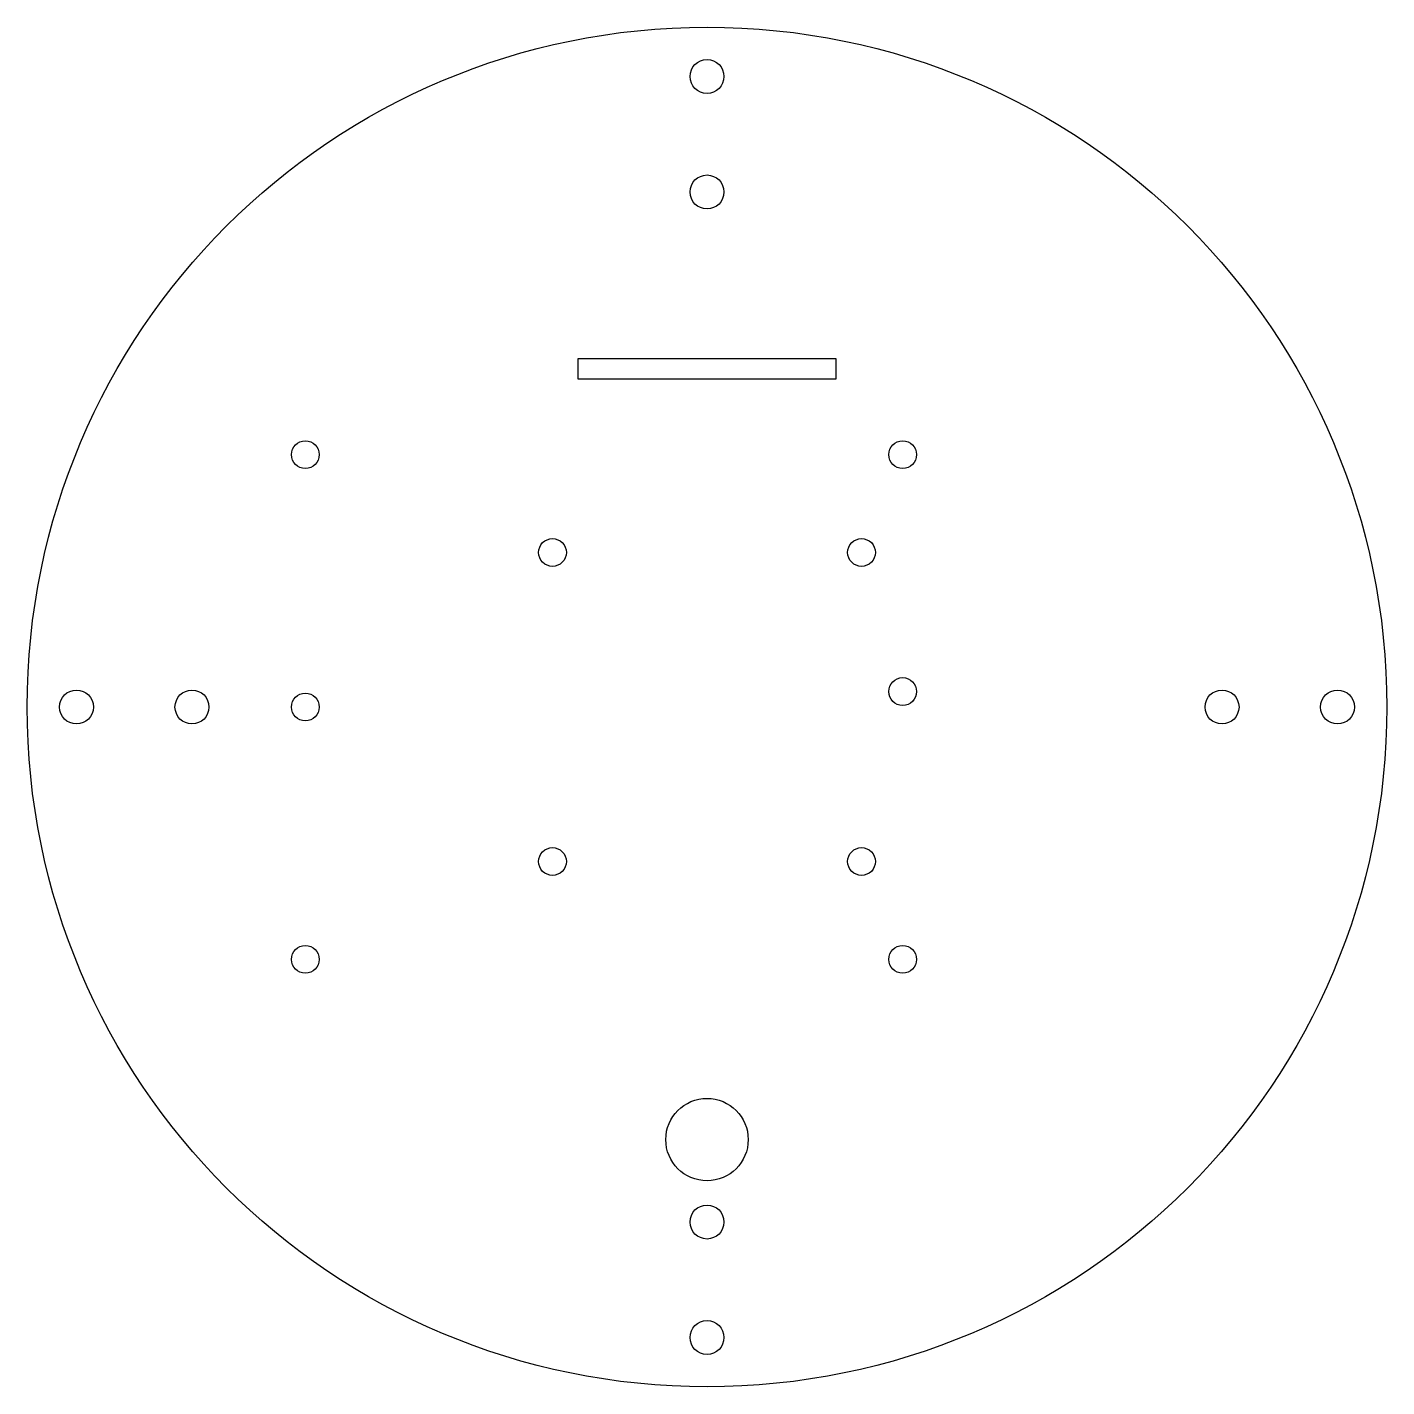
# Model space of a CAD drawing. Header units: millimetres. Extents: x 134 to 266, y -216 to -84.
import ezdxf

# ---------------------------------------------------------------- set-up
doc = ezdxf.new("R2010")
doc.units = ezdxf.units.MM
doc.layers.get('0').update_dxf_attribs({"linetype": 'CONTINUOUS'})

msp = doc.modelspace()

# ---------------------------------------------------------------- linework, layer by layer
msp.add_lwpolyline([(187.5, -118.16), (187.5, -116.16), (212.5, -116.16), (212.5, -118.16)], close=True)
for centre, radius in [((200, -150), 66), ((200, -88.78), 1.65), ((200, -100), 1.65), ((161, -125.5), 1.35), ((219, -125.5), 1.35), ((185, -135), 1.35), ((215, -135), 1.35), ((219, -148.5), 1.35), ((138.78, -150), 1.65), ((150, -150), 1.65), ((161, -150), 1.35), ((250, -150), 1.65), ((261.22, -150), 1.65), ((185, -165), 1.35), ((215, -165), 1.35), ((161, -174.5), 1.35), ((219, -174.5), 1.35), ((200, -192), 4), ((200, -200), 1.65), ((200, -211.22), 1.65)]:
    msp.add_circle(centre, radius)

doc.saveas('drawing.dxf')
